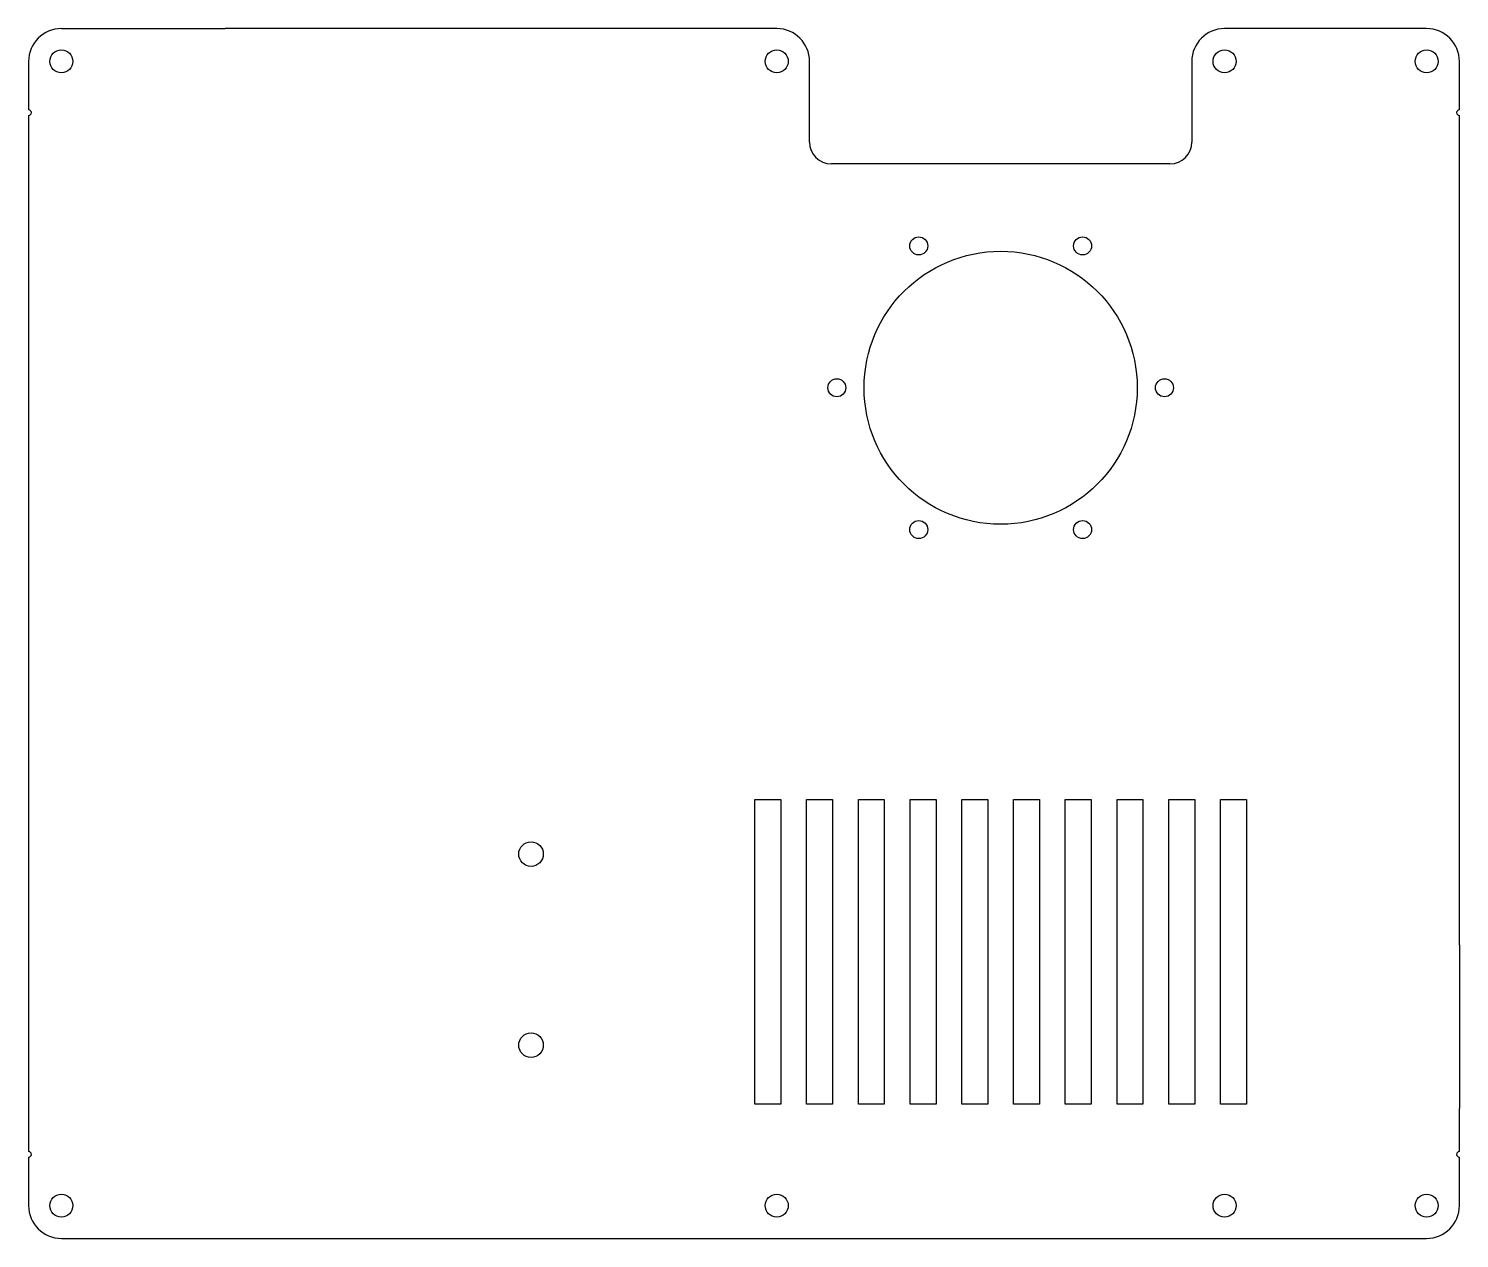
# Model space of a CAD drawing. Header units: millimetres. Extents: x -36 to 226, y -30 to 192.
import ezdxf

# ---------------------------------------------------------------- set-up
doc = ezdxf.new("R2010")
doc.units = ezdxf.units.MM
for name, color, linetype in [('Default', 7, 'Continuous'), ('INTERIOR_PROFILES', 7, 'Continuous'), ('OUTER_PROFILES', 7, 'Continuous')]:
    doc.layers.add(name, color=color, linetype=linetype)

msp = doc.modelspace()

# ---------------------------------------------------------------- linework, layer by layer
at = {"layer": 'Default', "color": 7, "linetype": 'Continuous'}
for p, q in [((-30, 191.57), (0, 191.57)), ((-36, 23.79), (-36, -6.21)), ((226, 23.79), (226, -6.21)), ((-30, -30), (0, -30))]:
    msp.add_line(p, q, dxfattribs=at)
for centre in [(56, 40.39), (56, 5.39)]:
    msp.add_circle(centre, 2.25, dxfattribs=at)
for centre, start, end in [((-36, 176.18), 270, 90), ((226, 176.18), 90, 270), ((-36, -14.61), 270, 90), ((226, -14.61), 90, 270)]:
    msp.add_arc(centre, 0.5, start, end, dxfattribs=at)
at = {"layer": 'INTERIOR_PROFILES', "color": 7, "linetype": 'Continuous'}
for p, q in [((97, -5.41), (97, 50.39)), ((97, 50.39), (101.74, 50.39)), ((101.74, 50.39), (101.74, -5.41)), ((106.47, -5.41), (106.47, 50.39)), ((106.47, 50.39), (111.21, 50.39)), ((111.21, 50.39), (111.21, -5.41)), ((115.95, -5.41), (115.95, 50.39)), ((115.95, 50.39), (120.68, 50.39)), ((120.68, 50.39), (120.68, -5.41)), ((125.42, 50.39), (130.16, 50.39)), ((125.42, -5.41), (125.42, 50.39)), ((130.16, 50.39), (130.16, -5.41)), ((134.89, -5.41), (134.89, 50.39)), ((134.89, 50.39), (139.63, 50.39)), ((139.63, 50.39), (139.63, -5.41)), ((144.37, -5.41), (144.37, 50.39)), ((144.37, 50.39), (149.11, 50.39)), ((149.11, 50.39), (149.11, -5.41)), ((153.84, -5.41), (153.84, 50.39)), ((153.84, 50.39), (158.58, 50.39)), ((158.58, 50.39), (158.58, -5.41)), ((163.32, -5.41), (163.32, 50.39)), ((163.32, 50.39), (168.05, 50.39)), ((168.05, 50.39), (168.05, -5.41)), ((172.79, 50.39), (177.53, 50.39)), ((172.79, -5.41), (172.79, 50.39)), ((177.53, 50.39), (177.53, -5.41)), ((182.26, -5.41), (182.26, 50.39)), ((182.26, 50.39), (187, 50.39)), ((187, 50.39), (187, -5.41)), ((101.74, -5.41), (97, -5.41)), ((111.21, -5.41), (106.47, -5.41)), ((120.68, -5.41), (115.95, -5.41)), ((130.16, -5.41), (125.42, -5.41)), ((139.63, -5.41), (134.89, -5.41)), ((149.11, -5.41), (144.37, -5.41)), ((158.58, -5.41), (153.84, -5.41)), ((168.05, -5.41), (163.32, -5.41)), ((177.53, -5.41), (172.79, -5.41)), ((187, -5.41), (182.26, -5.41))]:
    msp.add_line(p, q, dxfattribs=at)
for centre, radius in [((-30, 185.57), 2.1), ((101, 185.57), 2.1), ((183, 185.57), 2.1), ((220, 185.57), 2.1), ((127, 151.77), 1.65), ((157, 151.77), 1.65), ((142, 125.79), 25), ((112, 125.79), 1.65), ((172, 125.79), 1.65), ((127, 99.81), 1.65), ((157, 99.81), 1.65), ((-30, -24), 2.1), ((101, -24), 2.1), ((183, -24), 2.1), ((220, -24), 2.1)]:
    msp.add_circle(centre, radius, dxfattribs=at)
at = {"layer": 'OUTER_PROFILES', "color": 7, "linetype": 'Continuous'}
for p, q in [((101, 191.57), (0, 191.57)), ((220, 191.57), (183, 191.57)), ((-36, 185.57), (-36, 179.57)), ((107, 179.57), (107, 185.57)), ((177, 185.57), (177, 179.57)), ((226, 179.57), (226, 185.57)), ((-36, 179.57), (-36, 176.68)), ((107, 172.79), (107, 179.57)), ((177, 179.57), (177, 172.79)), ((226, 176.68), (226, 179.57)), ((-36, 175.68), (-36, 172.79)), ((226, 172.79), (226, 175.68)), ((-36, 172.79), (-36, 23.79)), ((107, 170.79), (107, 172.79)), ((177, 172.79), (177, 170.79)), ((226, 23.79), (226, 172.79)), ((173, 166.79), (111, 166.79)), ((-36, -6.21), (-36, -11.21)), ((226, -11.21), (226, -6.21)), ((-36, -11.21), (-36, -14.11)), ((226, -14.11), (226, -11.21)), ((-36, -15.11), (-36, -18)), ((226, -18), (226, -15.11)), ((-36, -18), (-36, -24)), ((226, -24), (226, -18)), ((0, -30), (220, -30))]:
    msp.add_line(p, q, dxfattribs=at)
for centre, radius, start, end in [((-30, 185.57), 6, 90, 180), ((101, 185.57), 6, 0, 90), ((183, 185.57), 6, 90, 180), ((220, 185.57), 6, 0, 90), ((111, 170.79), 4, 180, 270), ((173, 170.79), 4, 270, 0), ((-30, -24), 6, 180, 270), ((220, -24), 6, 270, 0)]:
    msp.add_arc(centre, radius, start, end, dxfattribs=at)

doc.saveas('drawing.dxf')
